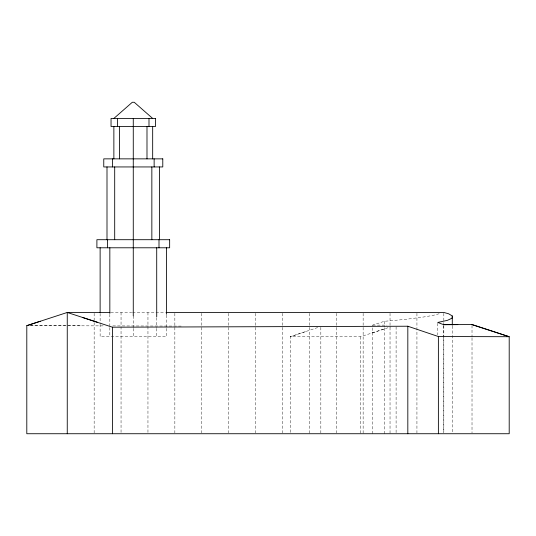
<?xml version="1.0" encoding="UTF-8"?>
<svg xmlns="http://www.w3.org/2000/svg" width="536" height="536" viewBox="0 0 536 536"><rect width="100%" height="100%" fill="white"/><g stroke="black" fill="none" stroke-linecap="round" stroke-linejoin="round"><path stroke-width="0.4" stroke-dasharray="2.68 2.01" d="M317.701 327.543L290.271 336.715L290.271 433.731M305.554 331.61L290.271 336.715L360.527 336.715L390.563 326.92M372.734 433.731L372.734 325.118L384.299 321.299L405.236 319.402L423.346 317.037L433.289 315.349L440.063 313.493M372.386 332.856L384.238 328.983M110.771 312.461L131.689 312.461M132.526 312.461L155.125 312.461M155.956 312.461L165.162 312.461M372.734 325.118L386.918 325.118M80.266 325.814L66.893 325.774L104.486 325.888M112.835 325.908L183.004 326.109M472.015 325.406L472.015 337.077M472.015 337.908L472.015 432.9M452.284 325.989L452.284 432.894M443.828 313.299L443.828 321.667M443.828 322.498L443.828 325.01M443.828 325.848L443.828 432.894M443.634 325.499L443.634 337.151M443.634 337.988L443.634 432.9M437.731 323.295L437.731 335.007M416.934 313.299L416.934 432.894M396.097 326.786L396.097 432.894M390.034 313.299L390.034 433.731M384.299 321.299L384.299 327.127M384.299 327.965L384.299 433.731M363.14 313.299L363.14 433.731M360.527 336.715L360.527 433.731M336.24 313.299L336.24 432.894M320.83 327.322L320.83 432.9M309.346 313.299L309.346 433.731M282.439 313.299L282.439 432.894M255.545 313.299L255.545 432.894M228.644 313.299L228.644 432.894M201.75 313.299L201.75 432.894M174.85 313.299L174.85 432.894M166.421 315.108L166.421 327.576M166.421 328.407L166.421 336.715L100.125 336.715L100.125 324.253M156.713 317.6L156.713 327.576M156.713 328.407L156.713 336.715M147.956 312.461L147.956 432.894M133.27 315.939L133.27 327.576M133.27 328.407L133.27 336.715M121.049 312.461L121.049 432.894M109.833 314.277L109.833 326.746M109.833 327.576L109.833 336.715M100.125 313.446L100.125 323.422M94.155 313.299L94.155 321.667M94.155 322.498L94.155 432.894M66.062 325.774L29.306 325.674L66.062 325.774"/><path stroke-width="0.8" d="M165.999 312.461L443.828 312.461L448.645 313.781L452.284 315.965L452.123 318.129L447.433 320.34L437.731 322.458L443.634 324.662L457.824 324.622M113.867 118.436L132.305 102.269L134.241 102.269L152.673 118.436M443.634 324.662L472.015 324.575L509.2 336.715L509.2 433.731L26.8 433.731L26.8 325.667L40.287 321.258M26.8 325.667L67.255 312.461L109.934 312.461M67.255 433.731L67.255 312.461L112.413 327.195L407.822 326.223L438.381 336.541L509.2 336.715L472.015 324.575M82.309 317.372L97.364 322.29M452.284 315.965L452.284 325.151M438.381 336.541L438.381 433.731M407.822 326.223L407.822 433.731M166.421 247.786L166.421 314.277M159.547 166.944L159.547 239.706M158.998 239.706L158.998 247.786M156.713 247.786L156.713 316.769M154.14 158.857L154.14 166.944M152.673 126.523L152.673 158.857M151.849 166.944L151.849 239.706M148.995 118.436L148.995 126.523M146.991 126.523L146.991 158.857M133.27 118.436L133.27 315.939M119.555 126.523L119.555 158.857M117.552 118.436L117.552 126.523M114.697 166.944L114.697 239.706M113.867 126.523L113.867 158.857M112.413 327.195L112.413 433.731M112.406 158.857L112.406 166.944M109.833 247.786L109.833 313.446M107.548 239.706L107.548 247.786M106.999 166.944L106.999 239.706M100.125 247.786L100.125 312.615M155.507 118.436L111.039 118.436L111.039 126.523L155.507 126.523L155.507 118.436M162.783 158.857L103.763 158.857L103.763 166.944L162.783 166.944L162.783 158.857M169.651 239.706L96.895 239.706L96.895 247.786L169.651 247.786L169.651 239.706"/></g></svg>
